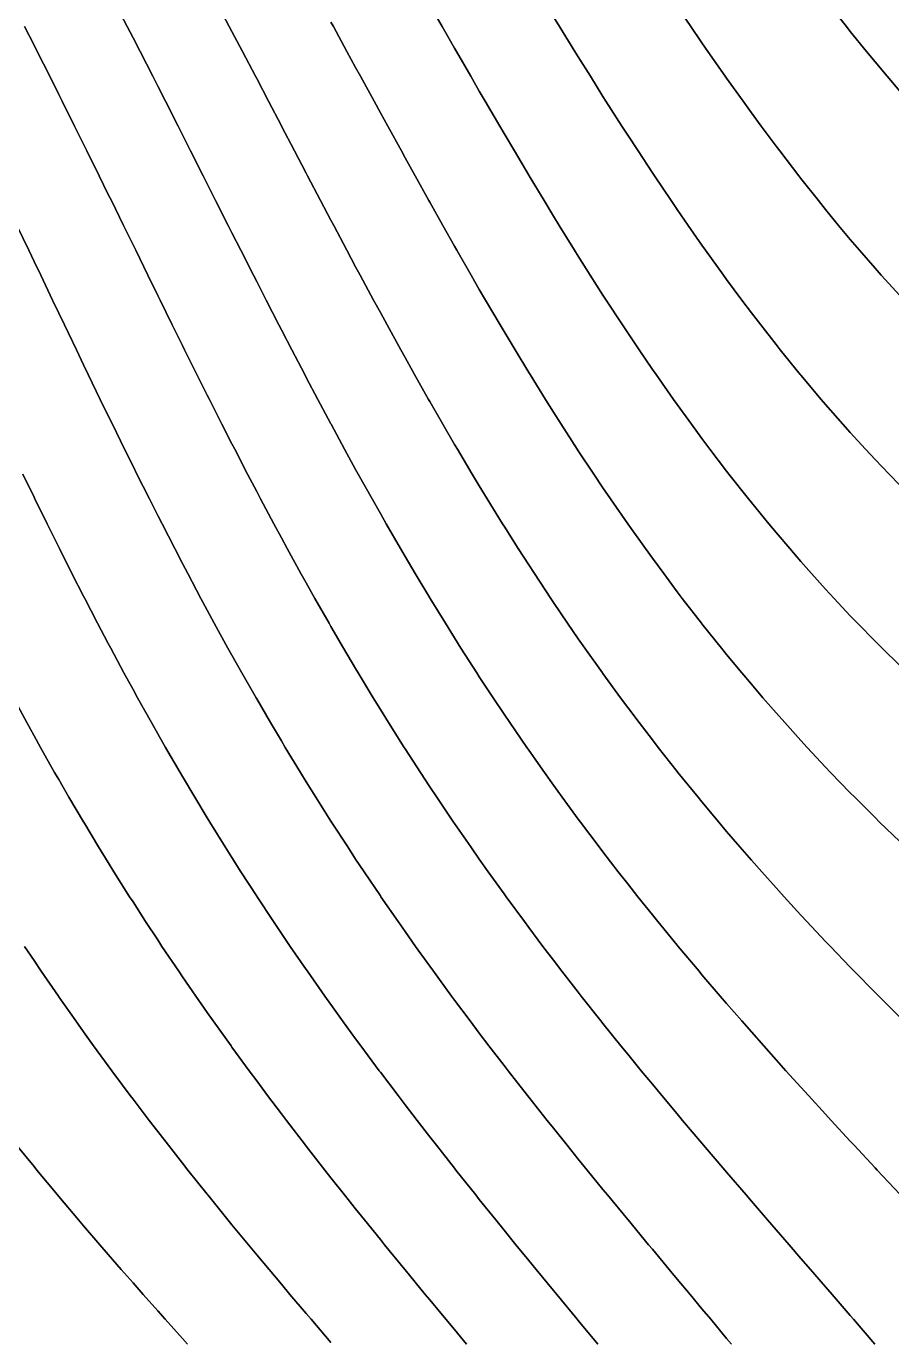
# Model space of a CAD drawing. Extents: x 1412622.5 to 1412673.9, y 4931530.8 to 4931599.9.
# Drawn here: x 1412640.18 to 1412646.1, y 4931542.78 to 4931551.76 of the extents above; entities that cross this region are included whole.
import ezdxf

# ---------------------------------------------------------------- set-up
doc = ezdxf.new("R2010")
doc.units = 0
doc.layers.add('line', color=2, linetype='CONTINUOUS')

msp = doc.modelspace()

# ---------------------------------------------------------------- linework, layer by layer
at = {"layer": 'line'}
for points in [[(1412640.777756, 4931551.928904), (1412640.866052, 4931551.758741), (1412640.905956, 4931551.681223), (1412640.953723, 4931551.588578), (1412641.040827, 4931551.418415), (1412641.075235, 4931551.350745), (1412641.127482, 4931551.248252), (1412641.213765, 4931551.078089), (1412641.244514, 4931551.01713), (1412641.299792, 4931550.907925), (1412641.38565, 4931550.737762), (1412641.413793, 4931550.681802), (1412641.471489, 4931550.567599), (1412641.557351, 4931550.397436), (1412641.583072, 4931550.3464), (1412641.643449, 4931550.227273), (1412641.729789, 4931550.05711), (1412641.752351, 4931550.01268), (1412641.816634, 4931549.886946), (1412641.903946, 4931549.716783), (1412641.92163, 4931549.682413), (1412641.992048, 4931549.54662), (1412642.080839, 4931549.376457), (1412642.090909, 4931549.357239), (1412642.170724, 4931549.206294), (1412642.260188, 4931549.038586), (1412642.261512, 4931549.036131), (1412642.353727, 4931548.865967), (1412642.429467, 4931548.72767), (1412642.447117, 4931548.695804), (1412642.542128, 4931548.525641), (1412642.598746, 4931548.425338), (1412642.638677, 4931548.355478), (1412642.736975, 4931548.185315), (1412642.768025, 4931548.132137), (1412642.837257, 4931548.015152), (1412642.937304, 4931547.847926), (1412642.939088, 4931547.844988), (1412643.04364, 4931547.674825), (1412643.106583, 4931547.573724), (1412643.150239, 4931547.504662), (1412643.259132, 4931547.334499), (1412643.275862, 4931547.308651), (1412643.370776, 4931547.164336), (1412643.445141, 4931547.052682), (1412643.484774, 4931546.994172), (1412643.601379, 4931546.824009), (1412643.61442, 4931546.80518), (1412643.721049, 4931546.653846), (1412643.783699, 4931546.565916), (1412643.843355, 4931546.483683), (1412643.952978, 4931546.334081), (1412643.968327, 4931546.31352), (1412644.096438, 4931546.143357), (1412644.122257, 4931546.109353), (1412644.227364, 4931545.973193), (1412644.291536, 4931545.890671), (1412644.361141, 4931545.80303), (1412644.460815, 4931545.678285), (1412644.497821, 4931545.632867), (1412644.630094, 4931545.471243), (1412644.637221, 4931545.462704), (1412644.779712, 4931545.292541), (1412644.799373, 4931545.269118), (1412644.924921, 4931545.122378), (1412644.968652, 4931545.071302), (1412645.072586, 4931544.952214), (1412645.137931, 4931544.877264), (1412645.222571, 4931544.782051), (1412645.30721, 4931544.686569), (1412645.374689, 4931544.611888), (1412645.476489, 4931544.498703), (1412645.52873, 4931544.441725), (1412645.645768, 4931544.313237), (1412645.684461, 4931544.271562), (1412645.815047, 4931544.129711), (1412645.841607, 4931544.101399), (1412645.984326, 4931543.947673), (1412645.999876, 4931543.931235), (1412646.153605, 4931543.766695)], [(1412646.153605, 4931543.766695), (1412645.999876, 4931543.931235), (1412645.984326, 4931543.947673), (1412645.841607, 4931544.101399), (1412645.815047, 4931544.129711), (1412645.684461, 4931544.271562), (1412645.645768, 4931544.313237), (1412645.52873, 4931544.441725), (1412645.476489, 4931544.498703), (1412645.374689, 4931544.611888), (1412645.30721, 4931544.686569), (1412645.222571, 4931544.782051), (1412645.137931, 4931544.877264), (1412645.072586, 4931544.952214), (1412644.968652, 4931545.071302), (1412644.924921, 4931545.122378), (1412644.799373, 4931545.269118), (1412644.779712, 4931545.292541), (1412644.637221, 4931545.462704), (1412644.630094, 4931545.471243), (1412644.497821, 4931545.632867), (1412644.460815, 4931545.678285), (1412644.361141, 4931545.80303), (1412644.291536, 4931545.890671), (1412644.227364, 4931545.973193), (1412644.122257, 4931546.109353), (1412644.096438, 4931546.143357), (1412643.968327, 4931546.31352), (1412643.952978, 4931546.334081), (1412643.843355, 4931546.483683), (1412643.783699, 4931546.565916), (1412643.721049, 4931546.653846), (1412643.61442, 4931546.80518), (1412643.601379, 4931546.824009), (1412643.484774, 4931546.994172), (1412643.445141, 4931547.052682), (1412643.370776, 4931547.164336), (1412643.275862, 4931547.308651), (1412643.259132, 4931547.334499), (1412643.150239, 4931547.504662), (1412643.106583, 4931547.573724), (1412643.04364, 4931547.674825), (1412642.939088, 4931547.844988), (1412642.937304, 4931547.847926), (1412642.837257, 4931548.015152), (1412642.768025, 4931548.132137), (1412642.736975, 4931548.185315), (1412642.638677, 4931548.355478), (1412642.598746, 4931548.425338), (1412642.542128, 4931548.525641), (1412642.447117, 4931548.695804), (1412642.429467, 4931548.72767), (1412642.353727, 4931548.865967), (1412642.261512, 4931549.036131), (1412642.260188, 4931549.038586), (1412642.170724, 4931549.206294), (1412642.090909, 4931549.357239), (1412642.080839, 4931549.376457), (1412641.992048, 4931549.54662), (1412641.92163, 4931549.682413), (1412641.903946, 4931549.716783), (1412641.816634, 4931549.886946), (1412641.752351, 4931550.01268), (1412641.729789, 4931550.05711), (1412641.643449, 4931550.227273), (1412641.583072, 4931550.3464), (1412641.557351, 4931550.397436), (1412641.471489, 4931550.567599), (1412641.413793, 4931550.681802), (1412641.38565, 4931550.737762), (1412641.299792, 4931550.907925), (1412641.244514, 4931551.01713), (1412641.213765, 4931551.078089), (1412641.127482, 4931551.248252), (1412641.075235, 4931551.350745), (1412641.040827, 4931551.418415), (1412640.953723, 4931551.588578), (1412640.905956, 4931551.681223), (1412640.866052, 4931551.758741), (1412640.777756, 4931551.928904)], [(1412641.474946, 4931551.928904), (1412641.56494, 4931551.758741), (1412641.583072, 4931551.724195), (1412641.654655, 4931551.588578), (1412641.74389, 4931551.418415), (1412641.752351, 4931551.402178), (1412641.833101, 4931551.248252), (1412641.92163, 4931551.078753), (1412641.92198, 4931551.078089), (1412642.011122, 4931550.907925), (1412642.090909, 4931550.755282), (1412642.100148, 4931550.737762), (1412642.189637, 4931550.567599), (1412642.260188, 4931550.433415), (1412642.279296, 4931550.397436), (1412642.36962, 4931550.227273), (1412642.429467, 4931550.114731), (1412642.460455, 4931550.05711), (1412642.552129, 4931549.886946), (1412642.598746, 4931549.800707), (1412642.644689, 4931549.716783), (1412642.738244, 4931549.54662), (1412642.768025, 4931549.492709), (1412642.833138, 4931549.376457), (1412642.929108, 4931549.206294), (1412642.937304, 4931549.191844), (1412643.026957, 4931549.036131), (1412643.106583, 4931548.899018), (1412643.126091, 4931548.865967), (1412643.227293, 4931548.695804), (1412643.275862, 4931548.614881), (1412643.330364, 4931548.525641), (1412643.435316, 4931548.355478), (1412643.445141, 4931548.339687), (1412643.542981, 4931548.185315), (1412643.61442, 4931548.073804), (1412643.652735, 4931548.015152), (1412643.764859, 4931547.844988), (1412643.783699, 4931547.816715), (1412643.880203, 4931547.674825), (1412643.952978, 4931547.56895), (1412643.998124, 4931547.504662), (1412644.118839, 4931547.334499), (1412644.122257, 4931547.329723), (1412644.243007, 4931547.164336), (1412644.291536, 4931547.09849), (1412644.370379, 4931546.994172), (1412644.460815, 4931546.875537), (1412644.501042, 4931546.824009), (1412644.630094, 4931546.659943), (1412644.635009, 4931546.653846), (1412644.773064, 4931546.483683), (1412644.799373, 4931546.451448), (1412644.914763, 4931546.31352), (1412644.968652, 4931546.249409), (1412645.060081, 4931546.143357), (1412645.137931, 4931546.053363), (1412645.209095, 4931545.973193), (1412645.30721, 4931545.862887), (1412645.361864, 4931545.80303), (1412645.476489, 4931545.677533), (1412645.518389, 4931545.632867), (1412645.645768, 4931545.496907), (1412645.678686, 4931545.462704), (1412645.815047, 4931545.320583), (1412645.842693, 4931545.292541), (1412645.984326, 4931545.148183), (1412646.010349, 4931545.122378), (1412646.153605, 4931544.979353)], [(1412646.153605, 4931544.979353), (1412646.010349, 4931545.122378), (1412645.984326, 4931545.148183), (1412645.842693, 4931545.292541), (1412645.815047, 4931545.320583), (1412645.678686, 4931545.462704), (1412645.645768, 4931545.496907), (1412645.518389, 4931545.632867), (1412645.476489, 4931545.677533), (1412645.361864, 4931545.80303), (1412645.30721, 4931545.862887), (1412645.209095, 4931545.973193), (1412645.137931, 4931546.053363), (1412645.060081, 4931546.143357), (1412644.968652, 4931546.249409), (1412644.914763, 4931546.31352), (1412644.799373, 4931546.451448), (1412644.773064, 4931546.483683), (1412644.635009, 4931546.653846), (1412644.630094, 4931546.659943), (1412644.501042, 4931546.824009), (1412644.460815, 4931546.875537), (1412644.370379, 4931546.994172), (1412644.291536, 4931547.09849), (1412644.243007, 4931547.164336), (1412644.122257, 4931547.329723), (1412644.118839, 4931547.334499), (1412643.998124, 4931547.504662), (1412643.952978, 4931547.56895), (1412643.880203, 4931547.674825), (1412643.783699, 4931547.816715), (1412643.764859, 4931547.844988), (1412643.652735, 4931548.015152), (1412643.61442, 4931548.073804), (1412643.542981, 4931548.185315), (1412643.445141, 4931548.339687), (1412643.435316, 4931548.355478), (1412643.330364, 4931548.525641), (1412643.275862, 4931548.614881), (1412643.227293, 4931548.695804), (1412643.126091, 4931548.865967), (1412643.106583, 4931548.899018), (1412643.026957, 4931549.036131), (1412642.937304, 4931549.191844), (1412642.929108, 4931549.206294), (1412642.833138, 4931549.376457), (1412642.768025, 4931549.492709), (1412642.738244, 4931549.54662), (1412642.644689, 4931549.716783), (1412642.598746, 4931549.800707), (1412642.552129, 4931549.886946), (1412642.460455, 4931550.05711), (1412642.429467, 4931550.114731), (1412642.36962, 4931550.227273), (1412642.279296, 4931550.397436), (1412642.260188, 4931550.433415), (1412642.189637, 4931550.567599), (1412642.100148, 4931550.737762), (1412642.090909, 4931550.755282), (1412642.011122, 4931550.907925), (1412641.92198, 4931551.078089), (1412641.92163, 4931551.078753), (1412641.833101, 4931551.248252), (1412641.752351, 4931551.402178), (1412641.74389, 4931551.418415), (1412641.654655, 4931551.588578), (1412641.583072, 4931551.724195), (1412641.56494, 4931551.758741), (1412641.474946, 4931551.928904)], [(1412642.937304, 4931551.906198), (1412643.022073, 4931551.758741), (1412643.106583, 4931551.610811), (1412643.119475, 4931551.588578), (1412643.217736, 4931551.418415), (1412643.275862, 4931551.317362), (1412643.316264, 4931551.248252), (1412643.415472, 4931551.078089), (1412643.445141, 4931551.027123), (1412643.515758, 4931550.907925), (1412643.61442, 4931550.741268), (1412643.616535, 4931550.737762), (1412643.719242, 4931550.567599), (1412643.783699, 4931550.460952), (1412643.822875, 4931550.397436), (1412643.928093, 4931550.227273), (1412643.952978, 4931550.187151), (1412644.035406, 4931550.05711), (1412644.122257, 4931549.9207), (1412644.144272, 4931549.886946), (1412644.25581, 4931549.716783), (1412644.291536, 4931549.662599), (1412644.369782, 4931549.54662), (1412644.460815, 4931549.412566), (1412644.485977, 4931549.376457), (1412644.605361, 4931549.206294), (1412644.630094, 4931549.171298), (1412644.728267, 4931549.036131), (1412644.799373, 4931548.93899), (1412644.854381, 4931548.865967), (1412644.968652, 4931548.715495), (1412644.984059, 4931548.695804), (1412645.118257, 4931548.525641), (1412645.137931, 4931548.500896), (1412645.257206, 4931548.355478), (1412645.30721, 4931548.294994), (1412645.400876, 4931548.185315), (1412645.476489, 4931548.097447), (1412645.549729, 4931548.015152), (1412645.645768, 4931547.907825), (1412645.704024, 4931547.844988), (1412645.815047, 4931547.726199), (1412645.864815, 4931547.674825), (1412645.984326, 4931547.552174), (1412646.032371, 4931547.504662), (1412646.153605, 4931547.385373)], [(1412646.153605, 4931547.385373), (1412646.032371, 4931547.504662), (1412645.984326, 4931547.552174), (1412645.864815, 4931547.674825), (1412645.815047, 4931547.726199), (1412645.704024, 4931547.844988), (1412645.645768, 4931547.907825), (1412645.549729, 4931548.015152), (1412645.476489, 4931548.097447), (1412645.400876, 4931548.185315), (1412645.30721, 4931548.294994), (1412645.257206, 4931548.355478), (1412645.137931, 4931548.500896), (1412645.118257, 4931548.525641), (1412644.984059, 4931548.695804), (1412644.968652, 4931548.715495), (1412644.854381, 4931548.865967), (1412644.799373, 4931548.93899), (1412644.728267, 4931549.036131), (1412644.630094, 4931549.171298), (1412644.605361, 4931549.206294), (1412644.485977, 4931549.376457), (1412644.460815, 4931549.412566), (1412644.369782, 4931549.54662), (1412644.291536, 4931549.662599), (1412644.25581, 4931549.716783), (1412644.144272, 4931549.886946), (1412644.122257, 4931549.9207), (1412644.035406, 4931550.05711), (1412643.952978, 4931550.187151), (1412643.928093, 4931550.227273), (1412643.822875, 4931550.397436), (1412643.783699, 4931550.460952), (1412643.719242, 4931550.567599), (1412643.616535, 4931550.737762), (1412643.61442, 4931550.741268), (1412643.515758, 4931550.907925), (1412643.445141, 4931551.027123), (1412643.415472, 4931551.078089), (1412643.316264, 4931551.248252), (1412643.275862, 4931551.317362), (1412643.217736, 4931551.418415), (1412643.119475, 4931551.588578), (1412643.106583, 4931551.610811), (1412643.022073, 4931551.758741), (1412642.937304, 4931551.906198)], [(1412644.630094, 4931551.897056), (1412644.724323, 4931551.758741), (1412644.799373, 4931551.648368), (1412644.84104, 4931551.588578), (1412644.959603, 4931551.418415), (1412644.968652, 4931551.40545), (1412645.081284, 4931551.248252), (1412645.137931, 4931551.16934), (1412645.205259, 4931551.078089), (1412645.30721, 4931550.940347), (1412645.331906, 4931550.907925), (1412645.462146, 4931550.737762), (1412645.476489, 4931550.719126), (1412645.596698, 4931550.567599), (1412645.645768, 4931550.506134), (1412645.735345, 4931550.397436), (1412645.815047, 4931550.301419), (1412645.878652, 4931550.227273), (1412645.984326, 4931550.105089), (1412646.027266, 4931550.05711), (1412646.153605, 4931549.917221)], [(1412646.153605, 4931549.917221), (1412646.027266, 4931550.05711), (1412645.984326, 4931550.105089), (1412645.878652, 4931550.227273), (1412645.815047, 4931550.301419), (1412645.735345, 4931550.397436), (1412645.645768, 4931550.506134), (1412645.596698, 4931550.567599), (1412645.476489, 4931550.719126), (1412645.462146, 4931550.737762), (1412645.331906, 4931550.907925), (1412645.30721, 4931550.940347), (1412645.205259, 4931551.078089), (1412645.137931, 4931551.16934), (1412645.081284, 4931551.248252), (1412644.968652, 4931551.40545), (1412644.959603, 4931551.418415), (1412644.84104, 4931551.588578), (1412644.799373, 4931551.648368), (1412644.724323, 4931551.758741), (1412644.630094, 4931551.897056)], [(1412645.654577, 4931551.928904), (1412645.788338, 4931551.758741), (1412645.815047, 4931551.724871), (1412645.925649, 4931551.588578), (1412645.984326, 4931551.516587), (1412646.066754, 4931551.418415), (1412646.153605, 4931551.315601)], [(1412646.153605, 4931551.315601), (1412646.066754, 4931551.418415), (1412645.984326, 4931551.516587), (1412645.925649, 4931551.588578), (1412645.815047, 4931551.724871), (1412645.788338, 4931551.758741), (1412645.654577, 4931551.928904)], [(1412643.783699, 4931551.824938), (1412643.824676, 4931551.758741), (1412643.92961, 4931551.588578), (1412643.952978, 4931551.550587), (1412644.035933, 4931551.418415), (1412644.122257, 4931551.280553), (1412644.142918, 4931551.248252), (1412644.251768, 4931551.078089), (1412644.291536, 4931551.015939), (1412644.362224, 4931550.907925), (1412644.460815, 4931550.757444), (1412644.474026, 4931550.737762), (1412644.588581, 4931550.567599), (1412644.630094, 4931550.506126), (1412644.705416, 4931550.397436), (1412644.799373, 4931550.262415), (1412644.824499, 4931550.227273), (1412644.946821, 4931550.05711), (1412644.968652, 4931550.026915), (1412645.072807, 4931549.886946), (1412645.137931, 4931549.799995), (1412645.20216, 4931549.716783), (1412645.30721, 4931549.581686), (1412645.335348, 4931549.54662), (1412645.472957, 4931549.376457), (1412645.476489, 4931549.372124), (1412645.616196, 4931549.206294), (1412645.645768, 4931549.171484), (1412645.764785, 4931549.036131), (1412645.815047, 4931548.979449), (1412645.919338, 4931548.865967), (1412645.984326, 4931548.795848), (1412646.080551, 4931548.695804), (1412646.153605, 4931548.620486)], [(1412646.153605, 4931548.620486), (1412646.080551, 4931548.695804), (1412645.984326, 4931548.795848), (1412645.919338, 4931548.865967), (1412645.815047, 4931548.979449), (1412645.764785, 4931549.036131), (1412645.645768, 4931549.171484), (1412645.616196, 4931549.206294), (1412645.476489, 4931549.372124), (1412645.472957, 4931549.376457), (1412645.335348, 4931549.54662), (1412645.30721, 4931549.581686), (1412645.20216, 4931549.716783), (1412645.137931, 4931549.799995), (1412645.072807, 4931549.886946), (1412644.968652, 4931550.026915), (1412644.946821, 4931550.05711), (1412644.824499, 4931550.227273), (1412644.799373, 4931550.262415), (1412644.705416, 4931550.397436), (1412644.630094, 4931550.506126), (1412644.588581, 4931550.567599), (1412644.474026, 4931550.737762), (1412644.460815, 4931550.757444), (1412644.362224, 4931550.907925), (1412644.291536, 4931551.015939), (1412644.251768, 4931551.078089), (1412644.142918, 4931551.248252), (1412644.122257, 4931551.280553), (1412644.035933, 4931551.418415), (1412643.952978, 4931551.550587), (1412643.92961, 4931551.588578), (1412643.824676, 4931551.758741), (1412643.783699, 4931551.824938)], [(1412640.163602, 4931551.758741), (1412640.22884, 4931551.630827), (1412640.250335, 4931551.588578), (1412640.336154, 4931551.418415), (1412640.398119, 4931551.294837), (1412640.421441, 4931551.248252), (1412640.506027, 4931551.078089), (1412640.567398, 4931550.954108), (1412640.590242, 4931550.907925), (1412640.673967, 4931550.737762), (1412640.736677, 4931550.610028), (1412640.757512, 4931550.567599), (1412640.840766, 4931550.397436), (1412640.905956, 4931550.264238), (1412640.924069, 4931550.227273), (1412641.007316, 4931550.05711), (1412641.075235, 4931549.918652), (1412641.090823, 4931549.886946), (1412641.174533, 4931549.716783), (1412641.244514, 4931549.57527), (1412641.258729, 4931549.54662), (1412641.343382, 4931549.376457), (1412641.413793, 4931549.236019), (1412641.428762, 4931549.206294), (1412641.514872, 4931549.036131), (1412641.583072, 4931548.902664), (1412641.601927, 4931548.865967), (1412641.690004, 4931548.695804), (1412641.752351, 4931548.576719), (1412641.779268, 4931548.525641), (1412641.869811, 4931548.355478), (1412641.92163, 4931548.259298), (1412641.961791, 4931548.185315), (1412642.055299, 4931548.015152), (1412642.090909, 4931547.951024), (1412642.150292, 4931547.844988), (1412642.247234, 4931547.674825), (1412642.260188, 4931547.652363), (1412642.346158, 4931547.504662), (1412642.429467, 4931547.36382), (1412642.44699, 4931547.334499), (1412642.550028, 4931547.164336), (1412642.598746, 4931547.085074), (1412642.655235, 4931546.994172), (1412642.762625, 4931546.824009), (1412642.768025, 4931546.815563), (1412642.872596, 4931546.653846), (1412642.937304, 4931546.555284), (1412642.984887, 4931546.483683), (1412643.099561, 4931546.31352), (1412643.106583, 4931546.303225), (1412643.216992, 4931546.143357), (1412643.275862, 4931546.059243), (1412643.33687, 4931545.973193), (1412643.445141, 4931545.822313), (1412643.459166, 4931545.80303), (1412643.584191, 4931545.632867), (1412643.61442, 4931545.592142), (1412643.71178, 4931545.462704), (1412643.783699, 4931545.367954), (1412643.841723, 4931545.292541), (1412643.952978, 4931545.149062), (1412643.973955, 4931545.122378), (1412644.108548, 4931544.952214), (1412644.122257, 4931544.934979), (1412644.245338, 4931544.782051), (1412644.291536, 4931544.724905), (1412644.3842, 4931544.611888), (1412644.460815, 4931544.518675), (1412644.524894, 4931544.441725), (1412644.630094, 4931544.315484), (1412644.667177, 4931544.271562), (1412644.799373, 4931544.114805), (1412644.810825, 4931544.101399), (1412644.95586, 4931543.931235), (1412644.968652, 4931543.916182), (1412645.10198, 4931543.761072), (1412645.137931, 4931543.719036), (1412645.248759, 4931543.590909), (1412645.30721, 4931543.522865), (1412645.39591, 4931543.420746), (1412645.476489, 4931543.32716), (1412645.543136, 4931543.250583), (1412645.645768, 4931543.131423), (1412645.690162, 4931543.08042), (1412645.815047, 4931542.935185), (1412645.836702, 4931542.910256), (1412645.982495, 4931542.740093)], [(1412645.982495, 4931542.740093), (1412645.836702, 4931542.910256), (1412645.815047, 4931542.935185), (1412645.690162, 4931543.08042), (1412645.645768, 4931543.131423), (1412645.543136, 4931543.250583), (1412645.476489, 4931543.32716), (1412645.39591, 4931543.420746), (1412645.30721, 4931543.522865), (1412645.248759, 4931543.590909), (1412645.137931, 4931543.719036), (1412645.10198, 4931543.761072), (1412644.968652, 4931543.916182), (1412644.95586, 4931543.931235), (1412644.810825, 4931544.101399), (1412644.799373, 4931544.114805), (1412644.667177, 4931544.271562), (1412644.630094, 4931544.315484), (1412644.524894, 4931544.441725), (1412644.460815, 4931544.518675), (1412644.3842, 4931544.611888), (1412644.291536, 4931544.724905), (1412644.245338, 4931544.782051), (1412644.122257, 4931544.934979), (1412644.108548, 4931544.952214), (1412643.973955, 4931545.122378), (1412643.952978, 4931545.149062), (1412643.841723, 4931545.292541), (1412643.783699, 4931545.367954), (1412643.71178, 4931545.462704), (1412643.61442, 4931545.592142), (1412643.584191, 4931545.632867), (1412643.459166, 4931545.80303), (1412643.445141, 4931545.822313), (1412643.33687, 4931545.973193), (1412643.275862, 4931546.059243), (1412643.216992, 4931546.143357), (1412643.106583, 4931546.303225), (1412643.099561, 4931546.31352), (1412642.984887, 4931546.483683), (1412642.937304, 4931546.555284), (1412642.872596, 4931546.653846), (1412642.768025, 4931546.815563), (1412642.762625, 4931546.824009), (1412642.655235, 4931546.994172), (1412642.598746, 4931547.085074), (1412642.550028, 4931547.164336), (1412642.44699, 4931547.334499), (1412642.429467, 4931547.36382), (1412642.346158, 4931547.504662), (1412642.260188, 4931547.652363), (1412642.247234, 4931547.674825), (1412642.150292, 4931547.844988), (1412642.090909, 4931547.951024), (1412642.055299, 4931548.015152), (1412641.961791, 4931548.185315), (1412641.92163, 4931548.259298), (1412641.869811, 4931548.355478), (1412641.779268, 4931548.525641), (1412641.752351, 4931548.576719), (1412641.690004, 4931548.695804), (1412641.601927, 4931548.865967), (1412641.583072, 4931548.902664), (1412641.514872, 4931549.036131), (1412641.428762, 4931549.206294), (1412641.413793, 4931549.236019), (1412641.343382, 4931549.376457), (1412641.258729, 4931549.54662), (1412641.244514, 4931549.57527), (1412641.174533, 4931549.716783), (1412641.090823, 4931549.886946), (1412641.075235, 4931549.918652), (1412641.007316, 4931550.05711), (1412640.924069, 4931550.227273), (1412640.905956, 4931550.264238), (1412640.840766, 4931550.397436), (1412640.757512, 4931550.567599), (1412640.736677, 4931550.610028), (1412640.673967, 4931550.737762), (1412640.590242, 4931550.907925), (1412640.567398, 4931550.954108), (1412640.506027, 4931551.078089), (1412640.421441, 4931551.248252), (1412640.398119, 4931551.294837), (1412640.336154, 4931551.418415), (1412640.250335, 4931551.588578), (1412640.22884, 4931551.630827), (1412640.163602, 4931551.758741)], [(1412642.260188, 4931551.789614), (1412642.277162, 4931551.758741), (1412642.370098, 4931551.588578), (1412642.429467, 4931551.47922), (1412642.462836, 4931551.418415), (1412642.555767, 4931551.248252), (1412642.598746, 4931551.169228), (1412642.648913, 4931551.078089), (1412642.742305, 4931550.907925), (1412642.768025, 4931550.860965), (1412642.836407, 4931550.737762), (1412642.930779, 4931550.567599), (1412642.937304, 4931550.555828), (1412643.026401, 4931550.397436), (1412643.106583, 4931550.255118), (1412643.122521, 4931550.227273), (1412643.220082, 4931550.05711), (1412643.275862, 4931549.96014), (1412643.318693, 4931549.886946), (1412643.418667, 4931549.716783), (1412643.445141, 4931549.671924), (1412643.520474, 4931549.54662), (1412643.61442, 4931549.391311), (1412643.623586, 4931549.376457), (1412643.729185, 4931549.206294), (1412643.783699, 4931549.11909), (1412643.836671, 4931549.036131), (1412643.946185, 4931548.865967), (1412643.952978, 4931548.855488), (1412644.058835, 4931548.695804), (1412644.122257, 4931548.600979), (1412644.173959, 4931548.525641), (1412644.291536, 4931548.35587), (1412644.291814, 4931548.355478), (1412644.413275, 4931548.185315), (1412644.460815, 4931548.119317), (1412644.537812, 4931548.015152), (1412644.630094, 4931547.890675), (1412644.66491, 4931547.844988), (1412644.7964, 4931547.674825), (1412644.799373, 4931547.671007), (1412644.932571, 4931547.504662), (1412644.968652, 4931547.459945), (1412645.072833, 4931547.334499), (1412645.137931, 4931547.256646), (1412645.217459, 4931547.164336), (1412645.30721, 4931547.060771), (1412645.366726, 4931546.994172), (1412645.476489, 4931546.871959), (1412645.520935, 4931546.824009), (1412645.645768, 4931546.689832), (1412645.680351, 4931546.653846), (1412645.815047, 4931546.514031), (1412645.84527, 4931546.483683), (1412645.984326, 4931546.344186), (1412646.015948, 4931546.31352), (1412646.153605, 4931546.179981)], [(1412646.153605, 4931546.179981), (1412646.015948, 4931546.31352), (1412645.984326, 4931546.344186), (1412645.84527, 4931546.483683), (1412645.815047, 4931546.514031), (1412645.680351, 4931546.653846), (1412645.645768, 4931546.689832), (1412645.520935, 4931546.824009), (1412645.476489, 4931546.871959), (1412645.366726, 4931546.994172), (1412645.30721, 4931547.060771), (1412645.217459, 4931547.164336), (1412645.137931, 4931547.256646), (1412645.072833, 4931547.334499), (1412644.968652, 4931547.459945), (1412644.932571, 4931547.504662), (1412644.799373, 4931547.671007), (1412644.7964, 4931547.674825), (1412644.66491, 4931547.844988), (1412644.630094, 4931547.890675), (1412644.537812, 4931548.015152), (1412644.460815, 4931548.119317), (1412644.413275, 4931548.185315), (1412644.291814, 4931548.355478), (1412644.291536, 4931548.35587), (1412644.173959, 4931548.525641), (1412644.122257, 4931548.600979), (1412644.058835, 4931548.695804), (1412643.952978, 4931548.855488), (1412643.946185, 4931548.865967), (1412643.836671, 4931549.036131), (1412643.783699, 4931549.11909), (1412643.729185, 4931549.206294), (1412643.623586, 4931549.376457), (1412643.61442, 4931549.391311), (1412643.520474, 4931549.54662), (1412643.445141, 4931549.671924), (1412643.418667, 4931549.716783), (1412643.318693, 4931549.886946), (1412643.275862, 4931549.96014), (1412643.220082, 4931550.05711), (1412643.122521, 4931550.227273), (1412643.106583, 4931550.255118), (1412643.026401, 4931550.397436), (1412642.937304, 4931550.555828), (1412642.930779, 4931550.567599), (1412642.836407, 4931550.737762), (1412642.768025, 4931550.860965), (1412642.742305, 4931550.907925), (1412642.648913, 4931551.078089), (1412642.598746, 4931551.169228), (1412642.555767, 4931551.248252), (1412642.462836, 4931551.418415), (1412642.429467, 4931551.47922), (1412642.370098, 4931551.588578), (1412642.277162, 4931551.758741), (1412642.260188, 4931551.789614)], [(1412640.110906, 4931550.397436), (1412640.192453, 4931550.227273), (1412640.22884, 4931550.15129), (1412640.273794, 4931550.05711), (1412640.355091, 4931549.886946), (1412640.398119, 4931549.797078), (1412640.436475, 4931549.716783), (1412640.517986, 4931549.54662), (1412640.567398, 4931549.443993), (1412640.599871, 4931549.376457), (1412640.682099, 4931549.206294), (1412640.736677, 4931549.094259), (1412640.764985, 4931549.036131), (1412640.848432, 4931548.865967), (1412640.905956, 4931548.749912), (1412640.932795, 4931548.695804), (1412641.017988, 4931548.525641), (1412641.075235, 4931548.412754), (1412641.104332, 4931548.355478), (1412641.191774, 4931548.185315), (1412641.244514, 4931548.084166), (1412641.280597, 4931548.015152), (1412641.370612, 4931547.844988), (1412641.413793, 4931547.764774), (1412641.46239, 4931547.674825), (1412641.555843, 4931547.504662), (1412641.583072, 4931547.455827), (1412641.651022, 4931547.334499), (1412641.74815, 4931547.164336), (1412641.752351, 4931547.15708), (1412641.847173, 4931546.994172), (1412641.92163, 4931546.868718), (1412641.948326, 4931546.824009), (1412642.051593, 4931546.653846), (1412642.090909, 4931546.590189), (1412642.157119, 4931546.483683), (1412642.260188, 4931546.320936), (1412642.264919, 4931546.31352), (1412642.375066, 4931546.143357), (1412642.429467, 4931546.060778), (1412642.487604, 4931545.973193), (1412642.598746, 4931545.808561), (1412642.60251, 4931545.80303), (1412642.719888, 4931545.632867), (1412642.768025, 4931545.564152), (1412642.839665, 4931545.462704), (1412642.937304, 4931545.326401), (1412642.961764, 4931545.292541), (1412643.08623, 4931545.122378), (1412643.106583, 4931545.094878), (1412643.213025, 4931544.952214), (1412643.275862, 4931544.868942), (1412643.341968, 4931544.782051), (1412643.445141, 4931544.647754), (1412643.472926, 4931544.611888), (1412643.605821, 4931544.441725), (1412643.61442, 4931544.430798), (1412643.740659, 4931544.271562), (1412643.783699, 4931544.217606), (1412643.877094, 4931544.101399), (1412643.952978, 4931544.007398), (1412644.014913, 4931543.931235), (1412644.122257, 4931543.799628), (1412644.153937, 4931543.761072), (1412644.291536, 4931543.593877), (1412644.293994, 4931543.590909), (1412644.434985, 4931543.420746), (1412644.460815, 4931543.389546), (1412644.576503, 4931543.250583), (1412644.630094, 4931543.186049), (1412644.718284, 4931543.08042), (1412644.799373, 4931542.982895), (1412644.860081, 4931542.910256), (1412644.968652, 4931542.7796), (1412645.001634, 4931542.740093)], [(1412645.001634, 4931542.740093), (1412644.968652, 4931542.7796), (1412644.860081, 4931542.910256), (1412644.799373, 4931542.982895), (1412644.718284, 4931543.08042), (1412644.630094, 4931543.186049), (1412644.576503, 4931543.250583), (1412644.460815, 4931543.389546), (1412644.434985, 4931543.420746), (1412644.293994, 4931543.590909), (1412644.291536, 4931543.593877), (1412644.153937, 4931543.761072), (1412644.122257, 4931543.799628), (1412644.014913, 4931543.931235), (1412643.952978, 4931544.007398), (1412643.877094, 4931544.101399), (1412643.783699, 4931544.217606), (1412643.740659, 4931544.271562), (1412643.61442, 4931544.430798), (1412643.605821, 4931544.441725), (1412643.472926, 4931544.611888), (1412643.445141, 4931544.647754), (1412643.341968, 4931544.782051), (1412643.275862, 4931544.868942), (1412643.213025, 4931544.952214), (1412643.106583, 4931545.094878), (1412643.08623, 4931545.122378), (1412642.961764, 4931545.292541), (1412642.937304, 4931545.326401), (1412642.839665, 4931545.462704), (1412642.768025, 4931545.564152), (1412642.719888, 4931545.632867), (1412642.60251, 4931545.80303), (1412642.598746, 4931545.808561), (1412642.487604, 4931545.973193), (1412642.429467, 4931546.060778), (1412642.375066, 4931546.143357), (1412642.264919, 4931546.31352), (1412642.260188, 4931546.320936), (1412642.157119, 4931546.483683), (1412642.090909, 4931546.590189), (1412642.051593, 4931546.653846), (1412641.948326, 4931546.824009), (1412641.92163, 4931546.868718), (1412641.847173, 4931546.994172), (1412641.752351, 4931547.15708), (1412641.74815, 4931547.164336), (1412641.651022, 4931547.334499), (1412641.583072, 4931547.455827), (1412641.555843, 4931547.504662), (1412641.46239, 4931547.674825), (1412641.413793, 4931547.764774), (1412641.370612, 4931547.844988), (1412641.280597, 4931548.015152), (1412641.244514, 4931548.084166), (1412641.191774, 4931548.185315), (1412641.104332, 4931548.355478), (1412641.075235, 4931548.412754), (1412641.017988, 4931548.525641), (1412640.932795, 4931548.695804), (1412640.905956, 4931548.749912), (1412640.848432, 4931548.865967), (1412640.764985, 4931549.036131), (1412640.736677, 4931549.094259), (1412640.682099, 4931549.206294), (1412640.599871, 4931549.376457), (1412640.567398, 4931549.443993), (1412640.517986, 4931549.54662), (1412640.436475, 4931549.716783), (1412640.398119, 4931549.797078), (1412640.355091, 4931549.886946), (1412640.273794, 4931550.05711), (1412640.22884, 4931550.15129), (1412640.192453, 4931550.227273), (1412640.110906, 4931550.397436)], [(1412640.152114, 4931548.695804), (1412640.22884, 4931548.538203), (1412640.234931, 4931548.525641), (1412640.318145, 4931548.355478), (1412640.398119, 4931548.194798), (1412640.402825, 4931548.185315), (1412640.488163, 4931548.015152), (1412640.567398, 4931547.860112), (1412640.575109, 4931547.844988), (1412640.66311, 4931547.674825), (1412640.736677, 4931547.535511), (1412640.752947, 4931547.504662), (1412640.844127, 4931547.334499), (1412640.905956, 4931547.221508), (1412640.937232, 4931547.164336), (1412641.032054, 4931546.994172), (1412641.075235, 4931546.918235), (1412641.128836, 4931546.824009), (1412641.227736, 4931546.653846), (1412641.244514, 4931546.625504), (1412641.328552, 4931546.483683), (1412641.413793, 4931546.343115), (1412641.431771, 4931546.31352), (1412641.537059, 4931546.143357), (1412641.583072, 4931546.070547), (1412641.644727, 4931545.973193), (1412641.752351, 4931545.806877), (1412641.754847, 4931545.80303), (1412641.867147, 4931545.632867), (1412641.92163, 4931545.551978), (1412641.981942, 4931545.462704), (1412642.090909, 4931545.304522), (1412642.09919, 4931545.292541), (1412642.218682, 4931545.122378), (1412642.260188, 4931545.0643), (1412642.340552, 4931544.952214), (1412642.429467, 4931544.830252), (1412642.464729, 4931544.782051), (1412642.591111, 4931544.611888), (1412642.598746, 4931544.601745), (1412642.719548, 4931544.441725), (1412642.768025, 4931544.378374), (1412642.850008, 4931544.271562), (1412642.937304, 4931544.159187), (1412642.982337, 4931544.101399), (1412643.106583, 4931543.943604), (1412643.116353, 4931543.931235), (1412643.251919, 4931543.761072), (1412643.275862, 4931543.731266), (1412643.388838, 4931543.590909), (1412643.445141, 4931543.521438), (1412643.526912, 4931543.420746), (1412643.61442, 4931543.313553), (1412643.665914, 4931543.250583), (1412643.783699, 4931543.107098), (1412643.80563, 4931543.08042), (1412643.945824, 4931542.910256), (1412643.952978, 4931542.901591), (1412644.086342, 4931542.740093)], [(1412644.086342, 4931542.740093), (1412643.952978, 4931542.901591), (1412643.945824, 4931542.910256), (1412643.80563, 4931543.08042), (1412643.783699, 4931543.107098), (1412643.665914, 4931543.250583), (1412643.61442, 4931543.313553), (1412643.526912, 4931543.420746), (1412643.445141, 4931543.521438), (1412643.388838, 4931543.590909), (1412643.275862, 4931543.731266), (1412643.251919, 4931543.761072), (1412643.116353, 4931543.931235), (1412643.106583, 4931543.943604), (1412642.982337, 4931544.101399), (1412642.937304, 4931544.159187), (1412642.850008, 4931544.271562), (1412642.768025, 4931544.378374), (1412642.719548, 4931544.441725), (1412642.598746, 4931544.601745), (1412642.591111, 4931544.611888), (1412642.464729, 4931544.782051), (1412642.429467, 4931544.830252), (1412642.340552, 4931544.952214), (1412642.260188, 4931545.0643), (1412642.218682, 4931545.122378), (1412642.09919, 4931545.292541), (1412642.090909, 4931545.304522), (1412641.981942, 4931545.462704), (1412641.92163, 4931545.551978), (1412641.867147, 4931545.632867), (1412641.754847, 4931545.80303), (1412641.752351, 4931545.806877), (1412641.644727, 4931545.973193), (1412641.583072, 4931546.070547), (1412641.537059, 4931546.143357), (1412641.431771, 4931546.31352), (1412641.413793, 4931546.343115), (1412641.328552, 4931546.483683), (1412641.244514, 4931546.625504), (1412641.227736, 4931546.653846), (1412641.128836, 4931546.824009), (1412641.075235, 4931546.918235), (1412641.032054, 4931546.994172), (1412640.937232, 4931547.164336), (1412640.905956, 4931547.221508), (1412640.844127, 4931547.334499), (1412640.752947, 4931547.504662), (1412640.736677, 4931547.535511), (1412640.66311, 4931547.674825), (1412640.575109, 4931547.844988), (1412640.567398, 4931547.860112), (1412640.488163, 4931548.015152), (1412640.402825, 4931548.185315), (1412640.398119, 4931548.194798), (1412640.318145, 4931548.355478), (1412640.234931, 4931548.525641), (1412640.22884, 4931548.538203), (1412640.152114, 4931548.695804)], [(1412640.086904, 4931547.164336), (1412640.179117, 4931546.994172), (1412640.22884, 4931546.90459), (1412640.273321, 4931546.824009), (1412640.369504, 4931546.653846), (1412640.398119, 4931546.60435), (1412640.467555, 4931546.483683), (1412640.567398, 4931546.314827), (1412640.568168, 4931546.31352), (1412640.670388, 4931546.143357), (1412640.736677, 4931546.035968), (1412640.775299, 4931545.973193), (1412640.882514, 4931545.80303), (1412640.905956, 4931545.766658), (1412640.991933, 4931545.632867), (1412641.075235, 4931545.506504), (1412641.104046, 4931545.462704), (1412641.218495, 4931545.292541), (1412641.244514, 4931545.254687), (1412641.335273, 4931545.122378), (1412641.413793, 4931545.01054), (1412641.454673, 4931544.952214), (1412641.576538, 4931544.782051), (1412641.583072, 4931544.773097), (1412641.700485, 4931544.611888), (1412641.752351, 4931544.542113), (1412641.826863, 4931544.441725), (1412641.92163, 4931544.316451), (1412641.955544, 4931544.271562), (1412642.086337, 4931544.101399), (1412642.090909, 4931544.095541), (1412642.218912, 4931543.931235), (1412642.260188, 4931543.879074), (1412642.353388, 4931543.761072), (1412642.429467, 4931543.666112), (1412642.489608, 4931543.590909), (1412642.598746, 4931543.456141), (1412642.627353, 4931543.420746), (1412642.766414, 4931543.250583), (1412642.768025, 4931543.248631), (1412642.906456, 4931543.08042), (1412642.937304, 4931543.043276), (1412643.047429, 4931542.910256), (1412643.106583, 4931542.839352), (1412643.189111, 4931542.740093)], [(1412643.189111, 4931542.740093), (1412643.106583, 4931542.839352), (1412643.047429, 4931542.910256), (1412642.937304, 4931543.043276), (1412642.906456, 4931543.08042), (1412642.768025, 4931543.248631), (1412642.766414, 4931543.250583), (1412642.627353, 4931543.420746), (1412642.598746, 4931543.456141), (1412642.489608, 4931543.590909), (1412642.429467, 4931543.666112), (1412642.353388, 4931543.761072), (1412642.260188, 4931543.879074), (1412642.218912, 4931543.931235), (1412642.090909, 4931544.095541), (1412642.086337, 4931544.101399), (1412641.955544, 4931544.271562), (1412641.92163, 4931544.316451), (1412641.826863, 4931544.441725), (1412641.752351, 4931544.542113), (1412641.700485, 4931544.611888), (1412641.583072, 4931544.773097), (1412641.576538, 4931544.782051), (1412641.454673, 4931544.952214), (1412641.413793, 4931545.01054), (1412641.335273, 4931545.122378), (1412641.244514, 4931545.254687), (1412641.218495, 4931545.292541), (1412641.104046, 4931545.462704), (1412641.075235, 4931545.506504), (1412640.991933, 4931545.632867), (1412640.905956, 4931545.766658), (1412640.882514, 4931545.80303), (1412640.775299, 4931545.973193), (1412640.736677, 4931546.035968), (1412640.670388, 4931546.143357), (1412640.568168, 4931546.31352), (1412640.567398, 4931546.314827), (1412640.467555, 4931546.483683), (1412640.398119, 4931546.60435), (1412640.369504, 4931546.653846), (1412640.273321, 4931546.824009), (1412640.22884, 4931546.90459), (1412640.179117, 4931546.994172), (1412640.086904, 4931547.164336)], [(1412640.164129, 4931545.462704), (1412640.22884, 4931545.366532), (1412640.278229, 4931545.292541), (1412640.395167, 4931545.122378), (1412640.398119, 4931545.118183), (1412640.514022, 4931544.952214), (1412640.567398, 4931544.877897), (1412640.635748, 4931544.782051), (1412640.736677, 4931544.6443), (1412640.760268, 4931544.611888), (1412640.8871, 4931544.441725), (1412640.905956, 4931544.417007), (1412641.016159, 4931544.271562), (1412641.075235, 4931544.195441), (1412641.147758, 4931544.101399), (1412641.244514, 4931543.978714), (1412641.281729, 4931543.931235), (1412641.413793, 4931543.766262), (1412641.417923, 4931543.761072), (1412641.555759, 4931543.590909), (1412641.583072, 4931543.557818), (1412641.695463, 4931543.420746), (1412641.752351, 4931543.352582), (1412641.836917, 4931543.250583), (1412641.92163, 4931543.150045), (1412641.979908, 4931543.08042), (1412642.090909, 4931542.949741), (1412642.124216, 4931542.910256), (1412642.260188, 4931542.751178)], [(1412642.260188, 4931542.751178), (1412642.124216, 4931542.910256), (1412642.090909, 4931542.949741), (1412641.979908, 4931543.08042), (1412641.92163, 4931543.150045), (1412641.836917, 4931543.250583), (1412641.752351, 4931543.352582), (1412641.695463, 4931543.420746), (1412641.583072, 4931543.557818), (1412641.555759, 4931543.590909), (1412641.417923, 4931543.761072), (1412641.413793, 4931543.766262), (1412641.281729, 4931543.931235), (1412641.244514, 4931543.978714), (1412641.147758, 4931544.101399), (1412641.075235, 4931544.195441), (1412641.016159, 4931544.271562), (1412640.905956, 4931544.417007), (1412640.8871, 4931544.441725), (1412640.760268, 4931544.611888), (1412640.736677, 4931544.6443), (1412640.635748, 4931544.782051), (1412640.567398, 4931544.877897), (1412640.514022, 4931544.952214), (1412640.398119, 4931545.118183), (1412640.395167, 4931545.122378), (1412640.278229, 4931545.292541), (1412640.22884, 4931545.366532), (1412640.164129, 4931545.462704)], [(1412640.10897, 4931544.101399), (1412640.22884, 4931543.954964), (1412640.248039, 4931543.931235), (1412640.389381, 4931543.761072), (1412640.398119, 4931543.75081), (1412640.532657, 4931543.590909), (1412640.567398, 4931543.55065), (1412640.678188, 4931543.420746), (1412640.736677, 4931543.353785), (1412640.825798, 4931543.250583), (1412640.905956, 4931543.159812), (1412640.975264, 4931543.08042), (1412641.075235, 4931542.968272), (1412641.126368, 4931542.910256), (1412641.244514, 4931542.778784), (1412641.278891, 4931542.740093)], [(1412641.278891, 4931542.740093), (1412641.244514, 4931542.778784), (1412641.126368, 4931542.910256), (1412641.075235, 4931542.968272), (1412640.975264, 4931543.08042), (1412640.905956, 4931543.159812), (1412640.825798, 4931543.250583), (1412640.736677, 4931543.353785), (1412640.678188, 4931543.420746), (1412640.567398, 4931543.55065), (1412640.532657, 4931543.590909), (1412640.398119, 4931543.75081), (1412640.389381, 4931543.761072), (1412640.248039, 4931543.931235), (1412640.22884, 4931543.954964), (1412640.10897, 4931544.101399)]]:
    msp.add_lwpolyline(points, dxfattribs=at)

doc.saveas('drawing.dxf')
